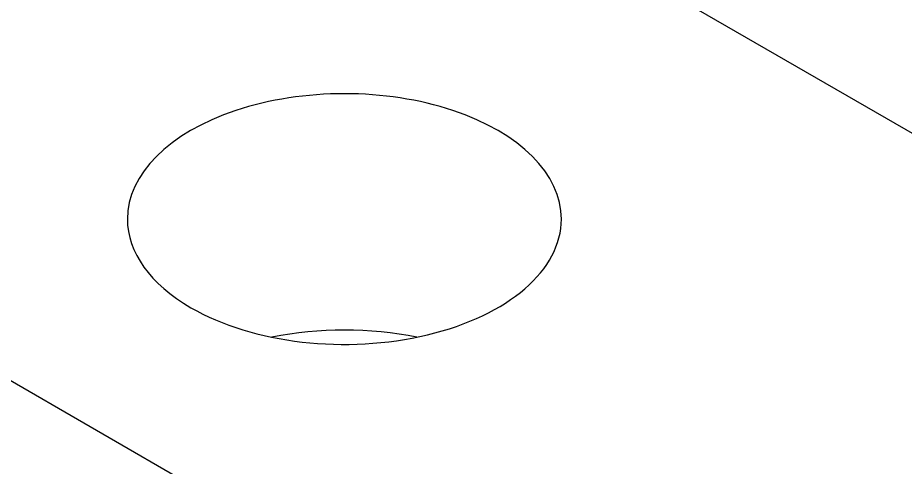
# Model space of a CAD drawing. Header units: millimetres. Extents: x -105 to 105, y -148 to 148.
# Drawn here: x 45.13 to 51.27, y -49.19 to -46.08 of the extents above; entities that cross this region are included whole.
import ezdxf

# ---------------------------------------------------------------- set-up
doc = ezdxf.new("R2010")
doc.units = ezdxf.units.MM
doc.layers.get('0').update_dxf_attribs({"lineweight": 18})

msp = doc.modelspace()

# ---------------------------------------------------------------- linework, layer by layer
at = {"color": 7, "lineweight": 30, "ltscale": 0.314351}
msp.add_line((55.3101, -49.1873), (44.4206, -42.9003), dxfattribs=at)
at = {"color": 7, "lineweight": 30, "ltscale": 0.306186}
msp.add_line((50.5724, -51.7593), (39.9658, -45.6356), dxfattribs=at)
at = {"color": 7, "lineweight": 30}
for centre, start_param, end_param in [((47.3905, -47.4727), 0, 3.141593), ((47.3905, -47.4727), 3.141593, 3.926991), ((47.3905, -47.4727), 3.926991, 6.283185), ((47.3905, -49.1057), 1.23028, 1.911314)]:
    msp.add_ellipse(centre, major_axis=(1.5, 0), ratio=0.57735, start_param=start_param, end_param=end_param, dxfattribs=at)

doc.saveas('drawing.dxf')
